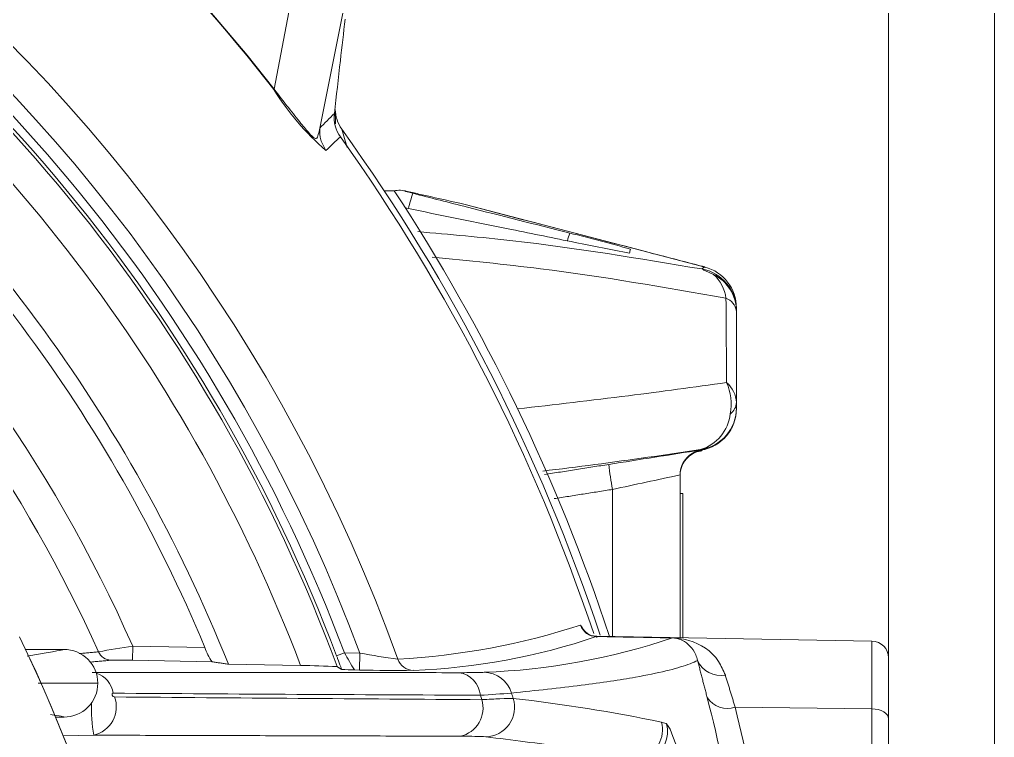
# Model space of a CAD drawing. Extents: x 8 to 113, y 2 to 87.
# Drawn here: x 109.13 to 110.861, y 37.698 to 38.972 of the extents above; entities that cross this region are included whole.
import ezdxf

# ---------------------------------------------------------------- set-up
doc = ezdxf.new("R2010")
doc.units = 0
doc.header["$MEASUREMENT"] = 0
doc.layers.add('OBJECT', color=7, linetype='CONTINUOUS')

msp = doc.modelspace()

# ---------------------------------------------------------------- linework, layer by layer
at = {"layer": 'OBJECT', "linetype": 'Continuous', "lineweight": 15}
for p, q in [((110.6727, 44.9982), (110.6727, 37.1767)), ((110.8607, 44.9982), (110.8607, 36.0256)), ((109.6274, 39.084), (109.5821, 38.8484)), ((109.7056, 38.9926), (109.6632, 38.7794)), ((109.7775, 38.6682), (109.7955, 38.6682)), ((109.9213, 38.6438), (109.9213, 38.6437)), ((110.3027, 38.1637), (110.3027, 37.8747)), ((110.1827, 37.8768), (110.1827, 38.1379)), ((110.3077, 38.1307), (110.3027, 38.1307)), ((110.3077, 38.1307), (110.3077, 37.8746)), ((110.6432, 37.8687), (110.1551, 37.8773)), ((110.6432, 37.7485), (110.6432, 37.8687)), ((109.141, 37.8538), (109.2092, 37.8538)), ((109.3311, 37.8596), (109.3307, 37.8346)), ((109.3311, 37.8596), (109.4594, 37.8574)), ((109.693, 37.8425), (109.707, 37.8478)), ((109.707, 37.8478), (109.7344, 37.8473)), ((109.7344, 37.8473), (109.7339, 37.8173)), ((109.4722, 37.8321), (109.3307, 37.8346)), ((109.5009, 37.8275), (109.6292, 37.8253)), ((109.7339, 37.8173), (109.7247, 37.8175)), ((110.4004, 37.7511), (110.6432, 37.7485)), ((110.6432, 37.2685), (110.6432, 37.7485)), ((109.1943, 37.7338), (109.2092, 37.7338)), ((109.2622, 37.7016), (109.2077, 37.7007))]:
    msp.add_line(p, q, dxfattribs=at)
at = {"layer": 'OBJECT', "linetype": 'Continuous', "lineweight": 15, "flags": 128}
for points in [[(110.3403, 38.5345), (110.1978, 38.5717), (109.9213, 38.6438)], [(110.1547, 37.8774), (110.1538, 37.8773), (110.1449, 37.8789), (110.1386, 37.8821), (110.1346, 37.8853), (110.1324, 37.8876), (110.131, 37.8894), (110.1306, 37.8902), (110.1314, 37.8884)], [(109.144, 37.8421), (109.1604, 37.8449), (109.1776, 37.8479), (109.1888, 37.8498), (109.1962, 37.8512), (109.201, 37.8521), (109.2041, 37.8527), (109.2061, 37.853), (109.2074, 37.8533), (109.2082, 37.8535), (109.2087, 37.8536), (109.209, 37.8537), (109.2091, 37.8537), (109.2092, 37.8538), (109.2093, 37.8538), (109.2093, 37.8538), (109.2093, 37.8538), (109.2093, 37.8538), (109.2093, 37.8538), (109.2093, 37.8538), (109.2093, 37.8538), (109.2092, 37.8538), (109.2092, 37.8538), (109.2092, 37.8538), (109.2092, 37.8538), (109.2092, 37.8538), (109.2092, 37.8538), (109.2092, 37.8538), (109.2092, 37.8538)], [(110.6727, 37.7305), (110.6721, 37.734), (110.6705, 37.7374), (110.6677, 37.7404), (110.6641, 37.7432), (110.6596, 37.7454), (110.6545, 37.7471), (110.649, 37.7481), (110.6432, 37.7485)], [(109.1853, 37.7385), (109.188, 37.738), (109.1956, 37.7366), (109.2006, 37.7357), (109.2039, 37.7351), (109.2059, 37.7347), (109.2073, 37.7344), (109.2081, 37.7342), (109.2086, 37.7341), (109.209, 37.734), (109.2091, 37.734), (109.2092, 37.7339), (109.2093, 37.7339), (109.2093, 37.7339), (109.2093, 37.7339), (109.2093, 37.7339), (109.2093, 37.7339), (109.2093, 37.7338), (109.2093, 37.7338), (109.2092, 37.7338), (109.2092, 37.7338), (109.2092, 37.7338), (109.2092, 37.7338), (109.2092, 37.7338), (109.2092, 37.7338), (109.2092, 37.7338), (109.2092, 37.7338), (109.2092, 37.7338)]]:
    msp.add_lwpolyline(points, dxfattribs=at)
at = {"layer": 'OBJECT', "linetype": 'Continuous', "lineweight": 15}
for centre, radius, start, end in [((106.9727, 36.8182), 3.0068, 19.7991, 86.1975), ((106.9727, 36.8182), 2.9472, 20.4368, 86.0663), ((106.9725, 36.818), 3.3058, 37.8845, 52.1155), ((106.9737, 36.8193), 3.3047, 37.8807, 52.1193), ((106.9727, 36.8182), 2.9217, 20.6331, 58.8549), ((106.9727, 36.8182), 2.9067, 20.6331, 58.5533), ((106.9727, 36.8182), 2.901, 20.2713, 58.3816), ((106.9727, 36.8182), 2.841, 20.7614, 53.9816), ((106.9727, 36.8182), 2.7223, 21.7629, 51.3353), ((106.9727, 36.8182), 2.6951, 22.6787, 50.6776), ((109.7032, 38.6932), 0.1968, 127.948, 128.1563), ((110.004, 39.1154), 0.5, 212.3343, 228.71), ((106.7508, 41.7001), 4.1246, 314.9187, 315.4287), ((109.7487, 38.7986), 0.06, 173.4816, 215.5044), ((109.7526, 38.8138), 0.062, 181, 215.6734), ((110.37, 38.0212), 1.0003, 132.0657, 134.0835), ((106.9727, 36.8182), 3.35, 18.5143, 35.5044), ((106.9727, 36.8182), 3.36, 18.4108, 35.6734), ((100.043, 35.9569), 10.0626, 16.08522, 16.27922), ((106.9727, 36.8182), 2.5781, 23.8241, 47.5622), ((109.8041, 38.6186), 0.0505, 73.7472, 100.9366), ((106.9727, 36.8182), 3.375, 18.2807, 33.2401), ((110.2122, 38.541), 0.4032, 162.269, 166.2418), ((109.8355, 38.318), 0.3369, 75.2365, 76.9113), ((106.9727, 36.8182), 2.5186, 24.1756, 45.7698), ((110.2391, 38.5463), 0.1403, 160.5383, 166.4128), ((109.4585, 35.9269), 2.7439, 74.0036, 76.3318), ((113.3057, 54.5501), 16.2889, 258.70961, 259.05438), ((105.8057, 39.7065), 4.5544, 345.3883, 345.4791), ((110.3852, 38.4647), 0.0783, 119.504, 124.2679), ((110.3277, 38.4556), 0.075, 0.0001, 79.7109), ((110.3276, 38.4602), 0.0751, 359.9801, 75.3391), ((110.317, 38.4692), 0.0676, 7.2887, 48.1154), ((110.3298, 38.4542), 0.0729, 0.3225, 63.6424), ((110.3726, 38.4495), 0.0305, 9.6089, 67.9574), ((110.2928, 38.2889), 0.1004, 350.5543, 22.8424), ((110.3518, 38.2894), 0.051, 3.0183, 48.9056), ((110.3277, 38.2828), 0.075, 278.5639, 360), ((110.3277, 38.2821), 0.075, 279.1717, 360), ((110.3277, 38.2821), 0.075, 279.594, 360), ((110.3277, 38.2816), 0.075, 279.594, 360), ((110.3764, 38.2938), 0.0264, 305.8249, 356.3423), ((110.3168, 38.2808), 0.0755, 287.0202, 353.5871), ((119.8571, -23.0471), 61.9901, 98.831691, 98.984707), ((110.3477, 38.1637), 0.045, 121.8985, 180), ((110.3477, 38.1625), 0.045, 124.7922, 180), ((110.3477, 38.1625), 0.045, 100.3336, 124.7922), ((110.3471, 38.1642), 0.0432, 102.0609, 125.4524), ((110.3477, 38.1637), 0.045, 99.5941, 121.8986), ((111.0974, 38.2965), 0.9284, 187.061, 189.8311), ((116.5311, 8.9501), 29.8702, 102.03547, 102.27093), ((106.9722, 36.8187), 2.3074, 332.557, 27.443), ((106.9722, 36.8187), 2.3128, 332.557, 27.443), ((109.7355, 39.0953), 1.2603, 273.0134, 288.0551), ((110.1545, 37.9067), 0.03, 198.8911, 268.9754), ((110.1545, 37.9068), 0.03, 198.9895, 268.9943), ((106.9722, 36.8187), 2.4031, 333.8964, 26.1036), ((106.9722, 36.8187), 2.4032, 0, 26.1036), ((109.7881, 38.9495), 1.1335, 272.083, 288.8325), ((109.9121, 38.9938), 1.1813, 272.0711, 288.6265), ((110.2928, 37.8744), 0.00343, 179.3626, 180.6374), ((110.6427, 37.8387), 0.03, 0, 89), ((109.2092, 37.7939), 0.06, 359.972, 90.028), ((109.6141, 35.9385), 1.9418, 98.3798, 100.1966), ((109.2931, 37.8597), 0.0248, 203.744, 268.7656), ((109.5363, 37.8803), 0.0802, 196.6143, 216.8984), ((110.3814, 38.2217), 0.7711, 209.0033, 211.6122), ((109.9377, 38.9184), 1.0902, 259.2506, 262.8346), ((109.3062, 36.9029), 0.932, 88.4907, 90.8347), ((109.8299, 37.8466), 0.0299, 199.4703, 268.7726), ((110.3751, 37.8528), 0.0454, 204.1451, 280.0652), ((109.2548, 37.7713), 0.0418, 6.7169, 74.4294), ((109.6233, 36.5682), 1.2571, 86.7747, 89.7295), ((109.7611, 38.978), 1.1611, 267.087, 268.2068), ((109.7958, 40.4062), 2.5896, 268.6302, 270.7408), ((109.904, 37.7687), 0.0443, 4.981, 81.9458), ((109.9536, 37.761), 0.0523, 17.2327, 88.7602), ((109.2092, 37.7938), 0.06, 269.972, 0.028), ((111.1578, 314.8317), 277.0618, 269.615037, 269.749847), ((109.8641, 39.3505), 1.5802, 273.0489, 275.062), ((106.9727, 36.8182), 3.1787, 17.364, 17.5454), ((109.5569, 37.7521), 0.299, 178.5816, 189.7199), ((109.2501, 37.7521), 0.0519, 283.4064, 19.6374), ((113.148, 505.5128), 467.7591, 269.528528, 269.608352), ((109.9017, 37.7498), 0.0512, 282.3925, 16.906), ((106.9727, 36.8182), 3.1248, 17.6308, 17.7829), ((109.9564, 37.7513), 0.0525, 271.4583, 17.2011), ((109.6726, 34.8377), 2.9482, 78.3206, 83.4953), ((107.0996, 36.9335), 3.3567, 6.1733, 14.4008), ((110.3869, 37.792), 0.0431, 213.2467, 288.3211), ((110.2187, 37.711), 0.0526, 286.946, 15.2621), ((110.2278, 37.7083), 0.0526, 294.466, 15.1019), ((108.8707, 37.1705), 1.5146, 3.8016, 20.9654)]:
    msp.add_arc(centre, radius, start, end, dxfattribs=at)
for points, knots in [([(109.6891, 38.8054), (109.6926, 38.8367), (109.699, 38.8926), (109.7054, 38.9485), (109.7082, 38.9731)], [0, 0, 0, 0, 0.56, 1, 1, 1, 1]), ([(109.5821, 38.8484), (109.5821, 38.8484), (109.5907, 38.8374), (109.6079, 38.8153), (109.6298, 38.7877), (109.6413, 38.7739), (109.6505, 38.7638), (109.6543, 38.7609), (109.6586, 38.7612), (109.6606, 38.7678), (109.6624, 38.7755), (109.6632, 38.7794), (109.6632, 38.7794)], [0, 0, 0, 0, 0.000008, 0.138336, 0.276648, 0.396795, 0.417207, 0.570266, 0.591197, 0.794579, 0.999992, 1, 1, 1, 1]), ([(109.6741, 38.7397), (109.6705, 38.7459), (109.6634, 38.7581), (109.6632, 38.7723), (109.6632, 38.7794)], [0, 0, 0, 0, 0.5, 1, 1, 1, 1]), ([(109.819, 38.6669), (109.818, 38.6671), (109.8161, 38.6675), (109.8149, 38.6677), (109.815, 38.6675), (109.8166, 38.6669), (109.8195, 38.6661), (109.8235, 38.665), (109.8266, 38.6642), (109.8282, 38.6637)], [0, 0, 0, 0, 0.140413, 0.280746, 0.419019, 0.557141, 0.697845, 0.842812, 1, 1, 1, 1]), ([(109.9118, 38.6461), (109.8885, 38.6514), (109.8576, 38.6584), (109.8266, 38.6652), (109.819, 38.6669)], [0, 0, 0, 0, 0.752711, 1, 1, 1, 1]), ([(109.8282, 38.6637), (109.8605, 38.6555), (109.9534, 38.632), (110.0463, 38.6084), (110.1069, 38.5931)], [0, 0, 0, 0, 0.347831, 1, 1, 1, 1]), ([(110.3403, 38.5345), (110.3081, 38.5429), (110.1684, 38.5793), (110.0287, 38.6157), (109.9213, 38.6437)], [0, 0, 0, 0, 0.230946, 1, 1, 1, 1]), ([(110.1167, 38.5765), (110.0789, 38.5841), (109.9784, 38.6046), (109.8778, 38.625), (109.815, 38.6377)], [0, 0, 0, 0, 0.375601, 1, 1, 1, 1]), ([(109.8374, 38.5957), (109.8935, 38.5907), (110.0628, 38.5758), (110.2296, 38.548), (110.3411, 38.5294)], [0, 0, 0, 0, 0.331678, 1, 1, 1, 1]), ([(110.3841, 38.4777), (110.2748, 38.4968), (110.1023, 38.5268), (109.927, 38.5441), (109.8628, 38.5505)], [0, 0, 0, 0, 0.633302, 1, 1, 1, 1]), ([(110.3853, 38.3278), (110.3851, 38.3469), (110.3847, 38.3975), (110.3843, 38.4469), (110.3841, 38.4777)], [0, 0, 0, 0, 0.376841, 1, 1, 1, 1]), ([(110.4027, 38.4602), (110.4027, 38.4595), (110.4027, 38.4579), (110.4027, 38.4564), (110.4027, 38.4556)], [0, 0, 0, 0, 0.470469, 1, 1, 1, 1]), ([(110.4027, 38.4546), (110.4027, 38.4205), (110.4027, 38.3669), (110.4027, 38.312), (110.4027, 38.2921)], [0, 0, 0, 0, 0.636849, 1, 1, 1, 1]), ([(110.0141, 38.281), (110.0798, 38.2885), (110.2046, 38.3028), (110.3273, 38.3198), (110.3853, 38.3278)], [0, 0, 0, 0, 0.527378, 1, 1, 1, 1]), ([(110.4027, 38.2921), (110.4027, 38.2916), (110.4027, 38.2903), (110.4027, 38.2873), (110.4027, 38.2836), (110.4027, 38.2831), (110.4027, 38.2828)], [0, 0, 0, 0, 0.057749, 0.172191, 0.469861, 1, 1, 1, 1]), ([(110.3389, 38.2086), (110.2766, 38.1995), (110.184, 38.1859), (110.0899, 38.1743), (110.059, 38.1705)], [0, 0, 0, 0, 0.671829, 1, 1, 1, 1]), ([(110.3402, 38.2077), (110.3401, 38.2076), (110.34, 38.2073), (110.3398, 38.2069), (110.3396, 38.2067)], [0, 0, 0, 0, 0.316398, 1, 1, 1, 1]), ([(110.3402, 38.2077), (110.3402, 38.2077), (110.3402, 38.2079), (110.3402, 38.208), (110.3402, 38.2081)], [0, 0, 0, 0, 0.306144, 1, 1, 1, 1]), ([(110.2894, 37.8744), (110.2696, 37.8747), (110.2245, 37.8755), (110.1793, 37.8763), (110.1539, 37.8767)], [0, 0, 0, 0, 0.43736, 1, 1, 1, 1]), ([(110.154, 37.8768), (110.1819, 37.8763), (110.2271, 37.8755), (110.2722, 37.8747), (110.2894, 37.8744)], [0, 0, 0, 0, 0.619548, 1, 1, 1, 1]), ([(110.2894, 37.8744), (110.2895, 37.8744), (110.2898, 37.8744), (110.2906, 37.8743), (110.2925, 37.8742), (110.297, 37.8735), (110.3106, 37.8695), (110.323, 37.8593), (110.3312, 37.843), (110.3327, 37.8378), (110.3337, 37.8343)], [0, 0, 0, 0, 0.001968, 0.004635, 0.012569, 0.051252, 0.215812, 0.788411, 0.858959, 1, 1, 1, 1]), ([(110.2894, 37.8744), (110.29, 37.8744), (110.2914, 37.8744), (110.2952, 37.8742), (110.3049, 37.8732), (110.3327, 37.8668), (110.366, 37.8476), (110.3793, 37.8167), (110.383, 37.8082)], [0, 0, 0, 0, 0.008656, 0.020056, 0.062766, 0.226499, 0.787566, 1, 1, 1, 1]), ([(109.7021, 37.8184), (109.7015, 37.8199), (109.6992, 37.8258), (109.6961, 37.8342), (109.6936, 37.8409), (109.693, 37.8425)], [0, 0, 0, 0, 0.201849, 0.805671, 1, 1, 1, 1]), ([(110.3337, 37.8343), (110.3327, 37.8338), (110.3278, 37.8314), (110.3124, 37.8251), (110.2798, 37.8156), (110.2193, 37.8033), (110.1327, 37.7901), (110.0466, 37.781), (110.0035, 37.7765)], [0, 0, 0, 0, 0.023416, 0.117081, 0.304416, 0.491808, 0.745832, 1, 1, 1, 1]), ([(109.9102, 37.8126), (109.9229, 37.8126), (109.9449, 37.8127), (109.9518, 37.8131), (109.9547, 37.8133)], [0, 0, 0, 0, 0.576763, 1, 1, 1, 1]), ([(109.2963, 37.7762), (109.2962, 37.7762), (109.2958, 37.7761), (109.2952, 37.7759), (109.2947, 37.7754), (109.2945, 37.7747), (109.2945, 37.7739), (109.2947, 37.773), (109.2952, 37.772), (109.2961, 37.7709), (109.2974, 37.7698), (109.2985, 37.7697), (109.299, 37.7696)], [0, 0, 0, 0, 0.034116, 0.149356, 0.234878, 0.299671, 0.36961, 0.439604, 0.524622, 0.634614, 0.805774, 1, 1, 1, 1]), ([(109.9507, 37.7647), (109.9624, 37.7653), (109.9906, 37.7668), (110.0006, 37.7668), (110.0066, 37.7669)], [0, 0, 0, 0, 0.41433, 1, 1, 1, 1]), ([(110.4004, 37.7511), (110.4194, 37.6715), (110.4573, 37.5121), (110.4777, 37.3509), (110.4879, 37.2702)], [0, 0, 0, 0, 0.499145, 1, 1, 1, 1]), ([(110.2694, 37.7248), (110.272, 37.7241), (110.2751, 37.7234), (110.2782, 37.7222), (110.2786, 37.722)], [0, 0, 0, 0, 0.853893, 1, 1, 1, 1]), ([(109.9577, 37.6988), (109.9529, 37.6991), (109.9448, 37.6996), (109.9221, 37.6998), (109.9127, 37.6998)], [0, 0, 0, 0, 0.584808, 1, 1, 1, 1]), ([(110.1991, 37.6628), (110.1659, 37.6689), (110.0996, 37.6812), (110.005, 37.693), (109.9577, 37.6988)], [0, 0, 0, 0, 0.499851, 1, 1, 1, 1])]:
    msp.add_open_spline(points, degree=3, knots=knots, dxfattribs=at)
for points in [[(109.6906, 38.8127), (109.691, 38.7868)], [(109.6632, 38.7794), (109.6632, 38.7794)], [(110.3466, 38.5328), (110.3403, 38.5345)], [(110.3411, 38.5294), (110.3622, 38.5195)], [(110.4027, 38.4556), (110.4027, 38.4546)], [(110.4027, 38.2828), (110.4027, 38.2821)], [(110.4027, 38.2816), (110.4027, 38.2805)], [(110.3344, 38.2054), (110.3369, 38.2059)], [(110.3369, 38.2059), (110.3415, 38.2068)], [(110.3396, 38.2067), (110.337, 38.2062)], [(110.3396, 38.208), (110.3389, 38.2086)], [(110.3402, 38.2081), (110.3396, 38.208)], [(110.3415, 38.2068), (110.3402, 38.2077)], [(110.062, 38.1644), (110.1761, 38.1824)], [(110.3027, 38.1625), (110.3027, 38.1637)], [(110.1827, 38.138), (110.079, 38.1216)], [(110.1827, 38.1379), (110.1827, 38.138)], [(110.1261, 37.897), (110.1261, 37.897)], [(110.1261, 37.897), (110.1314, 37.8884)], [(110.154, 37.8768), (110.1539, 37.8767)], [(110.1551, 37.8751), (110.154, 37.8768)], [(109.2363, 37.8464), (109.2704, 37.8497)], [(109.2926, 37.8348), (109.2551, 37.8313)], [(109.4722, 37.8321), (109.5009, 37.8275)], [(110.3508, 37.7684), (110.3337, 37.8343)], [(109.2594, 37.8131), (109.9102, 37.8126)], [(109.694, 37.8233), (109.7021, 37.8184)], [(109.2692, 37.7938), (109.1632, 37.7938)], [(110.383, 37.8082), (110.4004, 37.7511)], [(110.2786, 37.722), (110.2851, 37.7124)], [(109.9127, 37.6998), (109.2622, 37.7016)]]:
    msp.add_open_spline(points, degree=1, dxfattribs=at)

doc.saveas('drawing.dxf')
